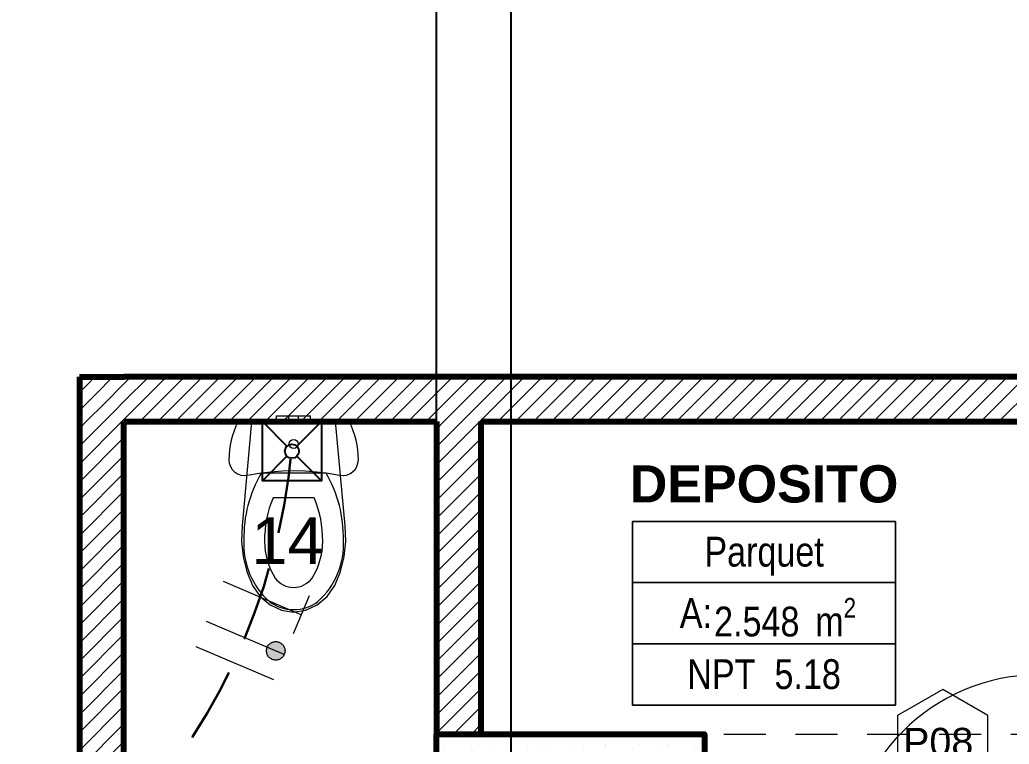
# Model space of a CAD drawing. Header units: inches. Extents: x -19 to 5698, y -728 to 92.
# Drawn here: x 100.17 to 103.493, y 39.866 to 42.3 of the extents above; entities that cross this region are included whole.
import ezdxf

# ---------------------------------------------------------------- set-up
doc = ezdxf.new("R2010")
doc.units = ezdxf.units.IN
doc.header["$MEASUREMENT"] = 0
doc.set_wipeout_variables(frame=1)
doc.header["$PDMODE"] = 1
for name, pattern in [('HIDDEN', [0.375, 0.25, -0.125]), ('Hidden Line', [0.195611, 0.141111, -0.0545]), ('Punto & Raya', [0.65, 0.5, -0.075, 0, -0.075]), ('RAYITAS', [0.375, 0.25, -0.125]), ('Wipeout_Contour', [1, 0, -1])]:
    doc.linetypes.add(name, pattern=pattern)
doc.layers.get('0').update_dxf_attribs({"color": 61})
for name, color, linetype, lineweight in [('00 conduct tomacorr', 120, 'HIDDEN', 30), ('00 IE LUZ EMERGENCIA', 253, 'Continuous', 0), ('T-TECHO-E', 150, 'Continuous', 20), ('TOMACORRIENTE', 22, 'RAYITAS', 9)]:
    doc.layers.add(name, color=color, linetype=linetype, lineweight=lineweight)
for name, color, linetype in [('02 _ ARQ _ ALB _ Cotas Ejes', 7, 'Continuous'), ('02 _ ARQ _ ALB _ Ejes Generales', 251, 'Continuous'), ('02 _ ARQ _ ZON _ Espacio.3D', 7, 'Continuous'), ('08 _ STR _ EXT _ 06 Columnas', 7, 'Continuous'), ('08 _ STR _ EXT _ 07 Losa Aligerada', 7, 'Continuous'), ('08 _ STR _ EXT _ 09 Vigas', 251, 'Continuous'), ('Estructura - 04 MURO', 7, 'Continuous'), ('Fluxometro E. Baño', 140, 'Continuous'), ('Fluxometro E. Mingitorio', 117, 'Continuous'), ('Interior - Sanitarios', 7, 'Continuous')]:
    doc.layers.add(name, color=color, linetype=linetype)
doc.styles.add('Annotative', font='arial.ttf')
doc.styles.add('Estilo_Generado_4', font='swisse.ttf')
doc.styles.add('Estilo_Generado_8', font='arialbd.ttf')
doc.styles.add('Estilo_Generado_9', font='ARIALN.TTF')
doc.dimstyles.new('Estilo_Generado__15', dxfattribs={"dimtxt": 0.125, "dimasz": 0.095, "dimexe": 0.18, "dimexo": 0.003, "dimgap": 0, "dimtad": 0, "dimtih": 1, "dimtoh": 1, "dimzin": 0, "dimdsep": 46, "dimtxsty": 'Estilo_Generado_4', "dimblk": 'ARROWHEAD_6', "dimblk1": 'ARROWHEAD_6', "dimblk2": 'ARROWHEAD_6', "dimcen": 0.09, "dimclrd": 144, "dimclre": 144, "dimclrt": 7, "dimadec": 0, "dimazin": 0, "dimtfac": 1, "dimtdec": 4, "dimtmove": 0, "dimatfit": 3, "dimfxl": 1, "dimtolj": 1, "dimtzin": 0, "dimarcsym": 0})
pattern_1 = [(45, (92.500015, 6e-09), (-0.03005204, 0.03005204), [])]

# ---------------------------------------------------------------- blocks, each defined once
blk = doc.blocks.new('ARROWHEAD_6')
at = {"color": 0, "linetype": 'Continuous', "lineweight": 0}
for p, q in [((-0.5, -0.5), (0.5, 0.5)), ((0, 0), (-1, 0))]:
    blk.add_line(p, q, dxfattribs=at)
blk = doc.blocks.new('*D82', base_point=(804.059, 0))
at = {"layer": '02 _ ARQ _ ALB _ Cotas Ejes', "color": 144, "linetype": 'Continuous', "lineweight": -2, "transparency": 16777216}
for p, q in [((101.82, 39.653), (101.82, 45.8378)), ((108.8199, 39.653), (108.8199, 45.8378)), ((101.915, 45.6578), (105.0886, 45.6578)), ((108.7249, 45.6578), (105.476, 45.6578))]:
    blk.add_line(p, q, dxfattribs=at)
at = {"layer": 'Defpoints', "color": 0, "linetype": 'Continuous', "transparency": 16777216}
for p in [(108.8199, 45.6578), (101.82, 39.65), (108.8199, 39.65)]:
    blk.add_point(p, dxfattribs=at)
at = {"layer": '02 _ ARQ _ ALB _ Cotas Ejes', "color": 144, "linetype": 'Continuous', "lineweight": -2, "transparency": 16777216, "xscale": 0.095, "yscale": 0.095, "zscale": 0.095, "rotation": 180}
blk.add_blockref('ARROWHEAD_6', (101.82, 45.6578), dxfattribs=at)
at = {"layer": '02 _ ARQ _ ALB _ Cotas Ejes', "color": 144, "linetype": 'Continuous', "lineweight": -2, "transparency": 16777216, "xscale": 0.095, "yscale": 0.095, "zscale": 0.095}
blk.add_blockref('ARROWHEAD_6', (108.8199, 45.6578), dxfattribs=at)
at = {"layer": '02 _ ARQ _ ALB _ Cotas Ejes', "color": 7, "linetype": 'Continuous', "lineweight": 13, "transparency": 16777216, "insert": (105.2823, 45.6578), "char_height": 0.125, "attachment_point": 5, "style": 'Estilo_Generado_4'}
blk.add_mtext('\\A1;7.00', dxfattribs=at)
blk = doc.blocks.new('*D88', base_point=(804.059, 0))
at = {"layer": '02 _ ARQ _ ALB _ Cotas Ejes', "color": 144, "linetype": 'Continuous', "lineweight": -2, "transparency": 16777216}
for p, q in [((101.57, 39.903), (101.57, 45.4088)), ((144.07, 39.903), (144.07, 45.4088)), ((101.665, 45.2288), (122.5203, 45.2288)), ((143.975, 45.2288), (123.0254, 45.2288))]:
    blk.add_line(p, q, dxfattribs=at)
at = {"layer": 'Defpoints', "color": 0, "linetype": 'Continuous', "transparency": 16777216}
for p in [(144.07, 45.2288), (101.57, 39.9), (144.07, 39.9)]:
    blk.add_point(p, dxfattribs=at)
at = {"layer": '02 _ ARQ _ ALB _ Cotas Ejes', "color": 144, "linetype": 'Continuous', "lineweight": -2, "transparency": 16777216, "xscale": 0.095, "yscale": 0.095, "zscale": 0.095, "rotation": 180}
blk.add_blockref('ARROWHEAD_6', (101.57, 45.2288), dxfattribs=at)
at = {"layer": '02 _ ARQ _ ALB _ Cotas Ejes', "color": 144, "linetype": 'Continuous', "lineweight": -2, "transparency": 16777216, "xscale": 0.095, "yscale": 0.095, "zscale": 0.095}
blk.add_blockref('ARROWHEAD_6', (144.07, 45.2288), dxfattribs=at)
at = {"layer": '02 _ ARQ _ ALB _ Cotas Ejes', "color": 7, "linetype": 'Continuous', "lineweight": 13, "transparency": 16777216, "insert": (122.7728, 45.2288), "char_height": 0.125, "attachment_point": 5, "style": 'Estilo_Generado_4'}
blk.add_mtext('\\A1;42.50', dxfattribs=at)
blk = doc.blocks.new('Flux E Baño')
at = {"layer": 'Fluxometro E. Baño'}
for p, q in [((-0.075, 0.15), (-0.0126, 0.0876)), ((0.075, 0.15), (0.0126, 0.0876)), ((-0.0126, 0.0624), (-0.075, 0)), ((0.0126, 0.0624), (0.075, 0))]:
    blk.add_line(p, q, dxfattribs=at)
blk.add_lwpolyline([(-0.075, 0.15), (0.075, 0.15), (0.075, 0), (-0.075, 0)], close=True, dxfattribs=at)
at = {"layer": 'Fluxometro E. Baño', "color": 242, "true_color": 0xcd2027}
blk.add_circle((0, 0.075), 0.0178, dxfattribs=at)
blk = doc.blocks.new('a')
at = {"layer": 'TOMACORRIENTE', "ltscale": 0.05}
h = blk.add_hatch(color=4, dxfattribs=at)
edge = h.paths.add_edge_path()
edge.add_arc((0, 0.0752), 0.0211, 0, 360)
at = {"layer": 'TOMACORRIENTE', "color": 4}
for p, q in [((-0.1455, 0.0963), (-0.0515, 0.0963)), ((-0.0985, 0.0963), (-0.0985, -0.0966)), ((0, 0.0963), (0, -0.0963)), ((0.0623, -0.0963), (0.0623, 0.0963))]:
    blk.add_line(p, q, dxfattribs=at)
blk.add_circle((0, 0.0752), 0.0211, dxfattribs=at)
blk = doc.blocks.new('CABLE 3FACE')
at = {"layer": 'T-TECHO-E', "rotation": 59.94170052614085}
blk.add_blockref('a', (0, 0), dxfattribs=at)

msp = doc.modelspace()

# ---------------------------------------------------------------- linework, layer by layer
at = {"layer": '02 _ ARQ _ ZON _ Espacio.3D', "color": 251, "linetype": 'Continuous', "lineweight": 13}
for p, q in [((103.1117, 40.615), (102.2283, 40.615)), ((102.2283, 40.615), (102.2283, 39.9974)), ((102.2283, 40.615), (103.1117, 40.615)), ((102.2283, 40.4091), (102.2283, 40.615)), ((103.1117, 39.9974), (103.1117, 40.615)), ((103.1117, 40.615), (103.1117, 40.4091)), ((103.1117, 40.4091), (102.2283, 40.4091)), ((102.2283, 40.4091), (103.1117, 40.4091)), ((102.2283, 40.2033), (102.2283, 40.4091)), ((103.1117, 40.4091), (103.1117, 40.2033)), ((103.1117, 40.2033), (102.2283, 40.2033)), ((102.2283, 40.2033), (103.1117, 40.2033)), ((102.2283, 39.9974), (102.2283, 40.2033)), ((103.1117, 40.2033), (103.1117, 39.9974)), ((102.2283, 39.9974), (103.1117, 39.9974)), ((103.1117, 39.9974), (102.2283, 39.9974))]:
    msp.add_line(p, q, dxfattribs=at)
at = {"layer": '02 _ ARQ _ ZON _ Espacio.3D', "color": 9, "linetype": 'Continuous', "lineweight": 5, "flags": 128}
msp.add_lwpolyline([(102.07, 37.85), (102.07, 38.55), (101.92, 38.55), (101.92, 39), (101.57, 39), (101.57, 40.95), (100.52, 40.95), (100.52, 37.85)], close=True, dxfattribs=at)
at = {"layer": '02 _ ARQ _ ZON _ Espacio.3D', "color": 254, "linetype": 'Continuous', "lineweight": 0, "flags": 128}
msp.add_lwpolyline([(103.6201, 40.95), (101.72, 40.95), (101.72, 39.9), (102.47, 39.9), (102.47, 39.45), (102.9201, 39.45), (102.9201, 39.4), (103.6201, 39.4), (103.6201, 39.9)], close=True, dxfattribs=at)
at = {"layer": '08 _ STR _ EXT _ 07 Losa Aligerada', "color": 7, "linetype": 'Continuous', "lineweight": 18, "flags": 128}
msp.add_lwpolyline([(108.7699, 43.8736), (108.7699, 39.9), (103.6201, 39.9), (103.6201, 40.95), (100.52, 40.95), (100.52, 37.7), (101.57, 37.7), (101.57, 33.9), (100.67, 33.9), (100.67, 27.9392), (100.17, 27.9392), (100.17, 5.8), (117.7353, 5.8)], dxfattribs=at)
at = {"layer": 'Estructura - 04 MURO', "color": 251, "linetype": 'Continuous', "lineweight": 13, "flags": 128}
msp.add_lwpolyline([(103.2701, 40.05), (103.1185, 39.9625), (103.1185, 39.7875), (103.2701, 39.7), (103.4216, 39.7875), (103.4216, 39.9625)], close=True, dxfattribs=at)
at = {"layer": 'Estructura - 04 MURO', "color": 165, "linetype": 'Continuous', "lineweight": 15}
msp.add_arc((103.5951, 39.45), 0.65, 90, 180, dxfattribs=at)
at = {"layer": 'Interior - Sanitarios', "color": 205, "linetype": 'Continuous', "lineweight": 13}
for p, q in [((101.0898, 40.777), (100.9809, 40.777)), ((101.1988, 40.777), (101.0898, 40.777)), ((101.0898, 40.6945), (101.0211, 40.6945)), ((101.1586, 40.6945), (101.0898, 40.6945))]:
    msp.add_line(p, q, dxfattribs=at)
msp.add_ellipse((101.0898, 40.875), major_axis=(0.015, 0), ratio=0.999724, dxfattribs=at)
for centre, major_axis, start_param, end_param in [((101.3479, 40.5621), (0, 0.4255), 1.041392, 1.594412), ((100.8317, 40.5621), (0, 0.4255), 4.688771, 5.241791), ((101.3543, 40.5524), (0, 0.3624), 1.167971, 1.583698), ((100.8254, 40.5524), (0, 0.3624), 4.699484, 5.115211), ((101.1793, 40.5377), (0, 0.2571), 1.515065, 2.415654), ((101.2247, 40.5485), (0, 0.2328), 1.574045, 2.131711), ((100.9549, 40.5485), (0, 0.2328), 4.151471, 4.709136), ((101.0004, 40.5377), (0, 0.2571), 3.867528, 4.768116), ((101.0906, 40.4712), (0, 0.0783), 2.207897, 3.131202), ((101.089, 40.4712), (0, 0.0783), 3.151984, 4.075289), ((101.0906, 40.4573), (0, 0.1386), 2.509088, 3.135732), ((101.089, 40.4572), (0, 0.1386), 3.147454, 3.774097)]:
    msp.add_ellipse(centre, major_axis=major_axis, ratio=0.999377, start_param=start_param, end_param=end_param, dxfattribs=at)

# ---------------------------------------------------------------- block references
at = {"layer": '00 conduct tomacorr', "xscale": 1.47256122672843, "yscale": 1.47256122672843, "zscale": 1.47256122672843, "rotation": 186.9646409837987}
msp.add_blockref('CABLE 3FACE', (100.9279, 40.2235), dxfattribs=at)

# ---------------------------------------------------------------- texts
at = {"layer": '00 IE LUZ EMERGENCIA', "style": 'Annotative'}
msp.add_attdef('14', (100.9482, 40.4719), '', height=0.1562, dxfattribs=at)
at = {"layer": '02 _ ARQ _ ZON _ Espacio.3D', "color": 251, "lineweight": 25, "attachment_point": 2}
for s, insert, char_height, style in [('\\A1;{\\pqc;\\pt0;\\fArial|b1|i0|c0|p34;DEPOSITO}', (102.67, 40.8035), 0.125, 'Estilo_Generado_8'), ('\\A1;{\\pqc;\\pt0;\\fArial Narrow|b0|i0|c0|p34;Parquet}', (102.67, 40.5632), 0.1, 'Estilo_Generado_9'), ('\\A1;{\\pqc;\\pt0;\\fArial Narrow|b0|i0|c0|p34;A: }', (102.4409, 40.3573), 0.1, 'Estilo_Generado_9'), ('\\A1;{\\pqc;\\pt0,0.3;\\fArial Narrow|b0|i0|c0|p34;2.548\\fArial Narrow|b0|i0|c0|p34;\\A1{\\H.66x;\\S^  ;}\\fArial Narrow|b0|i0|c0|p34; m\\fArial Narrow|b0|i0|c0|p34;\\A1{\\H.66x;\\S2^  ;}}', (102.7406, 40.3577), 0.1, 'Estilo_Generado_9'), ('\\A1;{\\pqc;\\pt0;\\fArial Narrow|b0|i0|c0|p34;NPT  5.18}', (102.67, 40.1518), 0.1, 'Estilo_Generado_9')]:
    msp.add_mtext(s, dxfattribs=dict(at, insert=insert, char_height=char_height, style=style))
at = {"layer": 'Estructura - 04 MURO', "color": 251, "lineweight": 25, "insert": (103.1367, 39.825), "char_height": 0.095, "attachment_point": 7, "style": 'Estilo_Generado_4'}
msp.add_mtext('\\A1;{\\pql;\\pt0;\\fSwis721 Ex BT|b0|i0|c0|p34;P08\\fSwis721 Ex BT|b0|i0|c0|p34;\\fSwis721 Ex BT|b0|i0|c0|p34;\\fSwis721 Ex BT|b0|i0|c0|p34;}', dxfattribs=at)

# ---------------------------------------------------------------- next in the draw order: wipeouts: each hides what was drawn before it
at = {"color": 254, "linetype": 'Wipeout_Contour', "lineweight": 0, "ltscale": 2438.724181}
msp.add_wipeout([(100.52, 41.1), (100.37, 41.1), (100.52, 40.95)], dxfattribs=at).dxf.layer = 'Estructura - 04 MURO'

# ---------------------------------------------------------------- next in the draw order: hatches: boundary and pattern name
at = {"layer": 'Estructura - 04 MURO', "linetype": 'Continuous', "lineweight": 5}
h = msp.add_hatch(dxfattribs=at)
h.set_pattern_fill('LADRILLO_COMÚN_0002', color=250, style=0, pattern_type=2)
h.set_pattern_definition(pattern_1)
h.paths.add_polyline_path([(100.52, 41.1), (100.37, 41.1), (100.52, 40.95)])

# ---------------------------------------------------------------- next in the draw order: wipeouts: each hides what was drawn before it
at = {"color": 254, "linetype": 'Wipeout_Contour', "lineweight": 0, "ltscale": 2439.51507}
msp.add_wipeout([(100.52, 40.95), (100.37, 41.1), (100.37, 40.95)], dxfattribs=at).dxf.layer = 'Estructura - 04 MURO'

# ---------------------------------------------------------------- next in the draw order: hatches: boundary and pattern name
at = {"layer": 'Estructura - 04 MURO', "linetype": 'Continuous', "lineweight": 5}
h = msp.add_hatch(dxfattribs=at)
h.set_pattern_fill('LADRILLO_COMÚN_0002', color=250, style=0, pattern_type=2)
h.set_pattern_definition(pattern_1)
h.paths.add_polyline_path([(100.52, 40.95), (100.37, 41.1), (100.37, 40.95)])

# ---------------------------------------------------------------- next in the draw order: linework, layer by layer
at = {"layer": 'Estructura - 04 MURO', "color": 7, "linetype": 'Continuous', "lineweight": 80, "flags": 128}
msp.add_lwpolyline([(100.37, 41.1), (100.52, 41.1)], dxfattribs=at)

# ---------------------------------------------------------------- next in the draw order: wipeouts: each hides what was drawn before it
at = {"color": 254, "linetype": 'Wipeout_Contour', "lineweight": 0, "ltscale": 3251.843778}
msp.add_wipeout([(100.52, 37.85), (100.52, 40.95), (100.37, 40.95), (100.37, 37.85)], dxfattribs=at).dxf.layer = 'Estructura - 04 MURO'

# ---------------------------------------------------------------- next in the draw order: hatches: boundary and pattern name
at = {"layer": 'Estructura - 04 MURO', "linetype": 'Continuous', "lineweight": 5}
h = msp.add_hatch(dxfattribs=at)
h.set_pattern_fill('LADRILLO_COMÚN_0002', color=250, style=0, pattern_type=2)
h.set_pattern_definition(pattern_1)
h.paths.add_polyline_path([(100.52, 37.85), (100.52, 40.95), (100.37, 40.95), (100.37, 37.85)])

# ---------------------------------------------------------------- next in the draw order: linework, layer by layer
at = {"layer": 'Estructura - 04 MURO', "color": 7, "linetype": 'Continuous', "lineweight": 80, "flags": 128}
for points in [[(100.37, 41.1), (100.37, 37.7)], [(100.52, 37.85), (100.52, 40.95)]]:
    msp.add_lwpolyline(points, dxfattribs=at)

# ---------------------------------------------------------------- next in the draw order: wipeouts: each hides what was drawn before it
at = {"color": 254, "linetype": 'Wipeout_Contour', "lineweight": 0, "ltscale": 3258.651215}
msp.add_wipeout([(100.52, 40.95), (103.6201, 40.95), (103.6201, 41.1), (100.52, 41.1)], dxfattribs=at).dxf.layer = 'Estructura - 04 MURO'

# ---------------------------------------------------------------- next in the draw order: hatches: boundary and pattern name
at = {"layer": 'Estructura - 04 MURO', "linetype": 'Continuous', "lineweight": 5}
h = msp.add_hatch(dxfattribs=at)
h.set_pattern_fill('LADRILLO_COMÚN_0002', color=250, style=0, pattern_type=2)
h.set_pattern_definition(pattern_1)
h.paths.add_polyline_path([(100.52, 40.95), (103.6201, 40.95), (103.6201, 41.1), (100.52, 41.1)])

# ---------------------------------------------------------------- next in the draw order: linework, layer by layer
at = {"layer": '00 conduct tomacorr'}
msp.add_arc((98.9401, 41.0545), 2.1522, 317.23, 357.2177, dxfattribs=at)
at = {"layer": '02 _ ARQ _ ALB _ Ejes Generales', "color": 251, "linetype": 'Punto & Raya', "lineweight": 13, "true_color": 0x636466}
msp.add_line((101.82, 3.05), (101.82, 44.9), dxfattribs=at)
at = {"layer": 'Estructura - 04 MURO', "color": 7, "linetype": 'Continuous', "lineweight": 80, "flags": 128}
for points in [[(103.7701, 41.1), (100.52, 41.1)], [(100.52, 40.95), (101.57, 40.95)], [(101.72, 40.95), (103.6201, 40.95)]]:
    msp.add_lwpolyline(points, dxfattribs=at)
at = {"layer": 'Interior - Sanitarios', "color": 205, "linetype": 'Continuous', "lineweight": 13}
for p, q in [((101.0328, 40.97), (101.0495, 40.97)), ((101.0328, 40.95), (101.0328, 40.97)), ((101.0328, 40.95), (101.0495, 40.95)), ((101.0495, 40.97), (101.0738, 40.97)), ((101.0495, 40.95), (101.0738, 40.95)), ((101.0738, 40.97), (101.0785, 40.97)), ((101.0738, 40.95), (101.0738, 40.97)), ((101.0738, 40.95), (101.0785, 40.95)), ((101.0785, 40.97), (101.0898, 40.97)), ((101.0785, 40.95), (101.0898, 40.95)), ((101.0898, 40.97), (101.1011, 40.97)), ((101.0898, 40.95), (101.1011, 40.95)), ((101.1011, 40.97), (101.1058, 40.97)), ((101.1011, 40.95), (101.1058, 40.95)), ((101.1058, 40.95), (101.1058, 40.97)), ((101.1058, 40.97), (101.1301, 40.97)), ((101.1058, 40.95), (101.1301, 40.95)), ((101.1301, 40.97), (101.1468, 40.97)), ((101.1301, 40.95), (101.1468, 40.95)), ((101.1468, 40.95), (101.1468, 40.97))]:
    msp.add_line(p, q, dxfattribs=at)
at = {"layer": 'Interior - Sanitarios', "color": 205, "linetype": 'Continuous', "lineweight": 13, "flags": 128}
for points in [[(100.903, 40.95), (100.8959, 40.9349), (100.8897, 40.9195), (100.8845, 40.9037), (100.8801, 40.8876), (100.8767, 40.8713), (100.8743, 40.8548), (100.8728, 40.8382), (100.8723, 40.8215), (100.8736, 40.81), (100.8774, 40.799), (100.8835, 40.7892), (100.8916, 40.7809), (100.9014, 40.7746), (100.9122, 40.7705), (100.9238, 40.769), (100.9353, 40.7701), (100.9736, 40.7768), (101.0122, 40.7817), (101.0509, 40.7846), (101.0898, 40.7856), (101.1287, 40.7846), (101.1675, 40.7817), (101.206, 40.7768), (101.2443, 40.7701), (101.2559, 40.769), (101.2674, 40.7705), (101.2783, 40.7746), (101.288, 40.7809), (101.2961, 40.7892), (101.3022, 40.799), (101.306, 40.81), (101.3073, 40.8215), (101.3068, 40.8382), (101.3054, 40.8548), (101.3029, 40.8713), (101.2995, 40.8876), (101.2952, 40.9037), (101.2899, 40.9195), (101.2837, 40.9349), (101.2766, 40.95)], [(100.9204, 40.4966), (100.9328, 40.4468), (100.9518, 40.3999), (100.9774, 40.3627), (101.0105, 40.3342), (101.0488, 40.3162), (101.0898, 40.31), (101.1309, 40.3162), (101.1692, 40.3342), (101.2022, 40.3627), (101.2278, 40.3999), (101.2468, 40.4468), (101.2592, 40.4966), (101.2647, 40.5479), (101.2632, 40.5996), (101.2308, 40.95), (100.9488, 40.95), (100.9165, 40.5996), (100.9149, 40.5479)]]:
    msp.add_lwpolyline(points, close=True, dxfattribs=at)

# ---------------------------------------------------------------- next in the draw order: block references
at = {"layer": 'Fluxometro E. Mingitorio', "xscale": 1.326124489380591, "yscale": 1.326124489380591, "zscale": 1.326124489380591}
msp.add_blockref('Flux E Baño', (101.0842, 40.7511), dxfattribs=at)

# ---------------------------------------------------------------- next in the draw order: dimensions: what is measured, and where the dimension line sits
at = {"layer": '02 _ ARQ _ ALB _ Cotas Ejes', "color": 144, "linetype": 'Continuous', "lineweight": 13}
dim = msp.add_linear_dim(base=(108.8199, 45.6578), p1=(101.82, 39.65), p2=(108.8199, 39.65), dimstyle='Estilo_Generado__15', dxfattribs=at)
dim.commit()
dim.dimension.update_dxf_attribs({"geometry": '*D82', "text_midpoint": (105.2823, 45.6578), "dimtype": 160})

# ---------------------------------------------------------------- next in the draw order: wipeouts: each hides what was drawn before it
at = {"color": 254, "linetype": 'Wipeout_Contour', "lineweight": 0, "ltscale": 3256.833833}
msp.add_wipeout([(101.72, 39.9), (101.72, 40.95), (101.57, 40.95), (101.57, 39.9)], dxfattribs=at).dxf.layer = 'Estructura - 04 MURO'

# ---------------------------------------------------------------- next in the draw order: hatches: boundary and pattern name
at = {"layer": '08 _ STR _ EXT _ 06 Columnas', "linetype": 'Continuous', "lineweight": 9}
h = msp.add_hatch(dxfattribs=at)
h.set_pattern_fill('HORMIGÓN_EN_MASA_0002', style=0, pattern_type=2)
h.set_pattern_definition([(0, (92.5, 6e-09), (0, 0.3897114), [0.024375, -0.200625]), (0, (92.6125, 0.19486), (0, 0.3897114), [0.024375, -0.200625]), (60, (92.5, 6e-09), (-0.3375, 0.1948557), [0.024375, -0.200625]), (60, (92.725, 6e-09), (-0.3375, 0.1948557), [0.024375, -0.200625]), (120, (92.5244, 6e-09), (0.3375, 0.1948557), [0.024375, -0.200625]), (120, (92.7494, 6e-09), (0.3375, 0.1948557), [0.024375, -0.200625]), (0, (92.500015, 0.0375), (0, 0.075), [0, -0.075, 0, -0.1125]), (45, (92.537515, 0.0375), (-0.05303301, 0.05303301), [0, -0.05625, 0, -0.09375])])
h.paths.add_polyline_path([(101.57, 39), (102.07, 39), (102.07, 39.4), (102.47, 39.4), (102.47, 39.9), (101.57, 39.9)])
at = {"layer": 'Estructura - 04 MURO', "linetype": 'Continuous', "lineweight": 5}
h = msp.add_hatch(dxfattribs=at)
h.set_pattern_fill('LADRILLO_COMÚN_0002', color=250, style=0, pattern_type=2)
h.set_pattern_definition(pattern_1)
h.paths.add_polyline_path([(101.72, 39.9), (101.72, 40.95), (101.57, 40.95), (101.57, 39.9)])

# ---------------------------------------------------------------- next in the draw order: linework, layer by layer
at = {"layer": '08 _ STR _ EXT _ 06 Columnas', "color": 7, "linetype": 'Continuous', "lineweight": 80, "flags": 128}
msp.add_lwpolyline([(101.57, 39), (101.57, 39.9), (102.47, 39.9), (102.47, 39.4), (102.07, 39.4), (102.07, 39)], close=True, dxfattribs=at)
at = {"layer": '08 _ STR _ EXT _ 09 Vigas', "color": 251, "linetype": 'Hidden Line', "lineweight": 13, "true_color": 0x636466}
for p, q in [((101.57, 29.7), (101.57, 39.9)), ((101.57, 39.9), (144.07, 39.9))]:
    msp.add_line(p, q, dxfattribs=at)
at = {"layer": 'Estructura - 04 MURO', "color": 7, "linetype": 'Continuous', "lineweight": 80, "flags": 128}
for points in [[(101.57, 40.95), (101.57, 39.9)], [(101.72, 39.9), (101.72, 40.95)]]:
    msp.add_lwpolyline(points, dxfattribs=at)

# ---------------------------------------------------------------- next in the draw order: dimensions: what is measured, and where the dimension line sits
at = {"layer": '02 _ ARQ _ ALB _ Cotas Ejes', "color": 144, "linetype": 'Continuous', "lineweight": 13}
dim = msp.add_linear_dim(base=(144.07, 45.2288), p1=(101.57, 39.9), p2=(144.07, 39.9), dimstyle='Estilo_Generado__15', dxfattribs=at)
dim.commit()
dim.dimension.update_dxf_attribs({"geometry": '*D88', "text_midpoint": (122.7728, 45.2288), "dimtype": 160})

doc.saveas('drawing.dxf')
